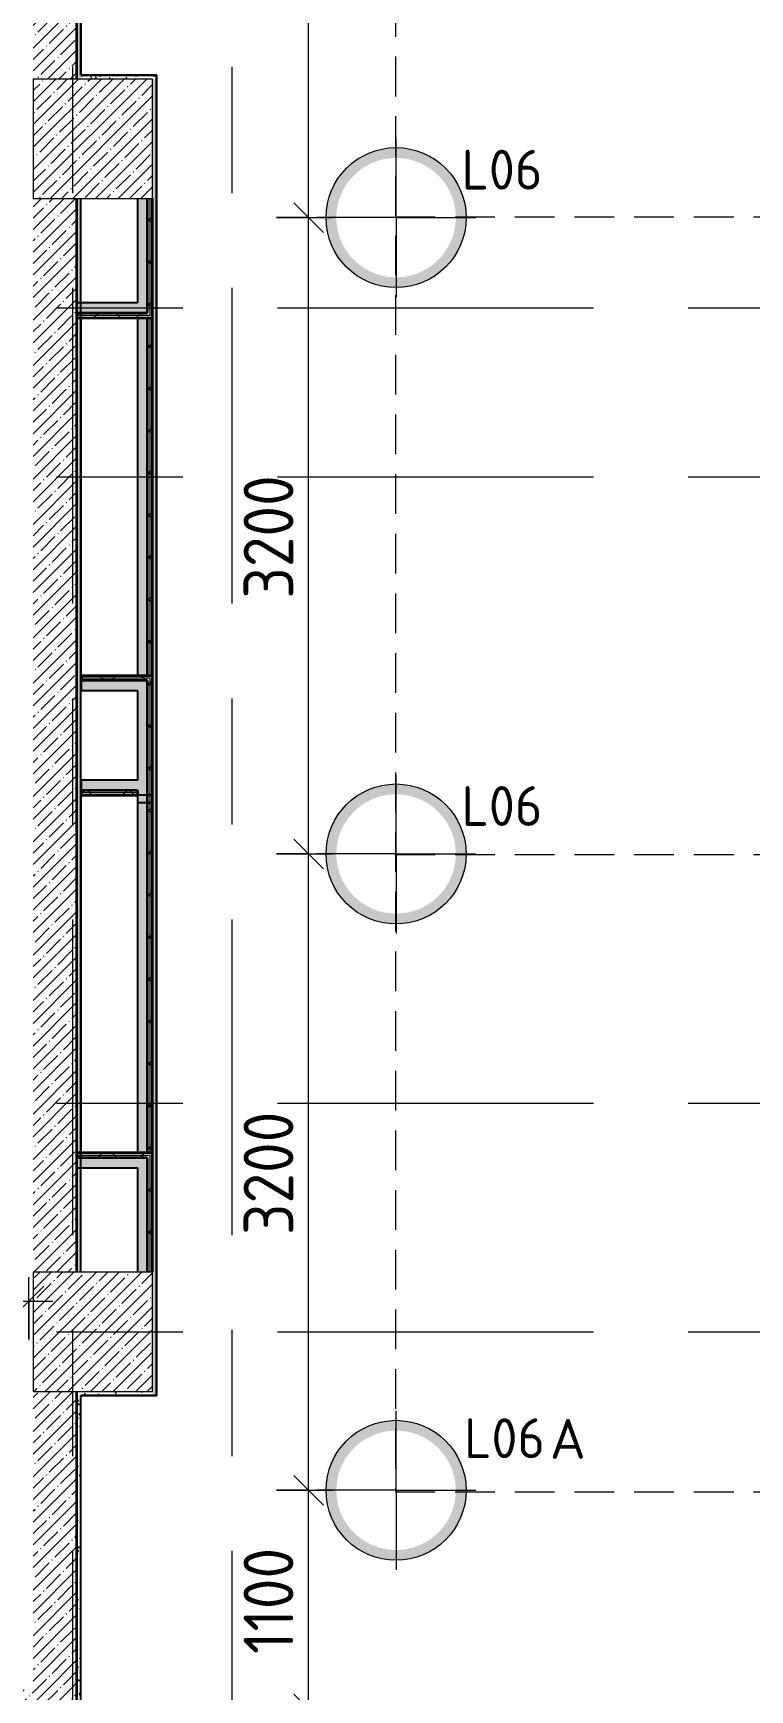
# Model space of a CAD drawing. Header units: millimetres. Extents: x 35802 to 233035, y -8553 to 29000.
# Drawn here: x 42160 to 45761, y 15200 to 23531 of the extents above; entities that cross this region are included whole.
import ezdxf

# ---------------------------------------------------------------- set-up
doc = ezdxf.new("R2010")
doc.units = ezdxf.units.MM
doc.linetypes.add('ADSK_Штрих_ш2 п1', pattern=[300, 200, -100])
doc.linetypes.add('Осевая', pattern=[3175, 634.9999999999999, -476.25, 1587.5, -476.25])
for name, color, linetype, lineweight in [('A-ANNO-DIMS', 7, 'Continuous', 9), ('A-ANNO-DIMS-100', 7, 'Continuous', 9), ('A-ANNO-NOTE', 7, 'Continuous', 9), ('A-DETL-1', 7, 'ADSK_Штрих_ш2 п1', 9), ('A-WALL', 7, 'Continuous', 9), ('E-LITE-EQPM-IDEN', 7, 'Continuous', 9), ('I-WALL', 7, 'Continuous', 9), ('S-COLS', 7, 'Continuous', 9), ('Оси-2', 7, 'Осевая', 9)]:
    doc.layers.add(name, color=color, linetype=linetype, lineweight=lineweight)
for name, color, linetype, lineweight, true_color in [('A-CLNG-1', 7, 'Continuous', 9, 0xc0c0c0), ('A-WALL-1', 7, 'Continuous', 35, 0x3c3c3c), ('A-WALL-2', 7, 'Continuous', 25, 0x3c3c3c), ('A-WALL-FNSH-2', 7, 'Continuous', 13, 0x3c3c3c), ('G-ANNO-TEXT-1', 1, 'Continuous', 9, 0xff0000)]:
    doc.layers.add(name, color=color, linetype=linetype, lineweight=lineweight, true_color=true_color)
doc.styles.add('GOST Common', font='GOST_Common.ttf', dxfattribs={"height": 199.9999999999998})
doc.styles.add('ISOCPEUR', font='isocpeur.ttf', dxfattribs={"width": 0.9, "height": 250})
doc.styles.add('ISOCPEUR_1', font='isocpeur.ttf', dxfattribs={"height": 200})
doc.dimstyles.new('ISO-2_5_0_9К_БОЛЬШОЙ', dxfattribs={"dimscale": 304.8, "dimtxt": 248.9952939525788, "dimasz": 0.4921259842519685, "dimexe": 0.3937007874015748, "dimexo": 0.9842519685039369, "dimgap": 0, "dimtad": 1, "dimdec": 0, "dimrnd": 10, "dimzin": 0, "dimdsep": 46, "dimtxsty": 'ISOCPEUR', "dimblk1": 'OBLIQUE', "dimblk2": 'OBLIQUE', "dimsah": 1, "dimcen": 0.09, "dimdle": 0.3937007874015748, "dimazin": 0, "dimtfac": 1, "dimtdec": 4, "dimtix": 1, "dimtmove": 0, "dimatfit": 3, "dimfxl": 1, "dimtvp": 1, "dimtolj": 1, "dimtzin": 0, "dimarcsym": 2})
pattern_1 = [(45, (0, 0), (-57.02462636878913, 57.02462636878913), []), (45, (57.025, 0), (-57.02462636878913, 57.02462636878913), [100.806, -20.161, 3.353, -16.808])]
pattern_2 = [(0, (0, 0), (121.92, 30.48), [10.058, -81.382, 10.058, -81.382, -487.68]), (0, (0, 0), (121.92, 30.48), [-182.88, 10.058, -172.822, 10.058, -81.382, -213.36]), (0, (0, 0), (121.92, 30.48), [-457.2, 10.058, -50.902, 10.058, -142.342]), (120, (45.72, 15.24), (-87.35645430734967, 90.34581722939878), [10.058, -81.38199999999999, 10.058, -81.38199999999999, -487.6799999999999]), (120, (45.72, 15.24), (-87.35645430734967, 90.34581722939878), [-182.88, 10.058, -172.822, 10.058, -81.38199999999999, -213.36]), (120, (45.72, 15.24), (-87.35645430734967, 90.34581722939878), [-457.1999999999999, 10.058, -50.90199999999999, 10.058, -142.342]), (240, (60.96, 76.2), (-34.56354569265028, -120.8258172293988), [10.058, -81.382, 10.058, -81.382, -487.68]), (240, (60.96, 76.2), (-34.56354569265028, -120.8258172293988), [-182.88, 10.058, -172.822, 10.058, -81.382, -213.36]), (240, (60.96, 76.2), (-34.56354569265028, -120.8258172293988), [-457.2, 10.058, -50.902, 10.058, -142.342])]
pattern_3 = [(45, (0, 0), (-106.0660171779821, 106.0660171779821), []), (135, (0, 0), (-106.0660171779821, -106.0660171779821), [])]

# ---------------------------------------------------------------- blocks, each defined once
blk = doc.blocks.new('BSC_Колонна _Прямоугольная - 600х600-V18-План расстановки осветительного оборудования 1 этажа в осях 12-23')
at = {"layer": 'S-COLS'}
h = blk.add_hatch(dxfattribs=at)
h.set_pattern_fill('FP_26', color=256, style=0, pattern_type=2)
h.set_pattern_definition([(45, (-42460, -17000), (-57.02462636878913, 57.02462636878913), []), (45, (-42402.975, -17000), (-57.02462636878913, 57.02462636878913), [100.806, -20.161, 3.353, -16.808])])
h.paths.add_polyline_path([(-299.9999999999534, -299.9999999999794), (300.0000000000422, -299.9999999999708), (300.0000000000422, 300.0000000000227), (-299.9999999999578, 300.0000000000227), (-299.9999999999578, 261.0356143222919)])
for p, q in [((300, 299.9999999999999), (-300.0000000000002, 299.9999999999993)), ((-300.0000000000001, 299.9999999999993), (-299.9999999999954, -299.9999999999999)), ((299.9999999999998, -299.999999999992), (300, 299.9999999999999)), ((-299.9999999999954, -299.9999999999999), (299.9999999999998, -299.999999999992))]:
    blk.add_line(p, q, dxfattribs=at)
blk = doc.blocks.new('BSC_Колонна _Прямоугольная - 600х600-V19-План расстановки осветительного оборудования 1 этажа в осях 12-23')
at = {"layer": 'S-COLS'}
h = blk.add_hatch(dxfattribs=at)
h.set_pattern_fill('FP_27', color=256, style=0, pattern_type=2)
h.set_pattern_definition([(45, (-42460, -23000), (-57.02462636878913, 57.02462636878913), []), (45, (-42402.975, -23000), (-57.02462636878913, 57.02462636878913), [100.806, -20.161, 3.353, -16.808])])
h.paths.add_polyline_path([(-299.9999999999513, -299.9999999999773), (300.0000000000444, -299.9999999999686), (300.0000000000444, 300.0000000000249), (-299.9999999999578, 300.0000000000227)])
for p, q in [((300, 299.9999999999999), (-300.0000000000002, 299.9999999999993)), ((-300.0000000000001, 299.9999999999993), (-299.9999999999954, -299.9999999999999)), ((299.9999999999998, -299.999999999992), (300, 299.9999999999999)), ((-299.9999999999954, -299.9999999999999), (299.9999999999998, -299.999999999992))]:
    blk.add_line(p, q, dxfattribs=at)
blk = doc.blocks.new('DIMBLOCK40-План расстановки осветительного оборудования 1 этажа в осях 12-23')
at = {"layer": 'A-ANNO-DIMS-100', "lineweight": 20}
for p, q in [((43544.10876971106, 16203.45724991706), (43469.10876971106, 16278.45724991706)), ((43544.10876971106, 16203.45724991706), (43619.10876971106, 16128.45724991706)), ((43544.10876971106, 15103.45724991706), (43469.10876971106, 15178.45724991706)), ((43544.10876971106, 15103.45724991706), (43619.10876971106, 15028.45724991706))]:
    blk.add_line(p, q, dxfattribs=at)
at = {"layer": 'A-ANNO-DIMS-100'}
for p, q in [((43382.49997886465, 16203.45724991706), (43664.10876971106, 16203.45724991706)), ((43544.10876971106, 16203.45724991706), (43382.49997886465, 16203.45724991706)), ((43544.10876971106, 14983.45724991706), (43544.10876971106, 16203.45724991706)), ((43738.04275253307, 15103.45724991706), (43424.10876971105, 15103.45724991706)), ((43544.10876971106, 15103.45724991706), (43738.04275253307, 15103.45724991706))]:
    blk.add_line(p, q, dxfattribs=at)
at = {"layer": 'A-ANNO-DIMS-100', "color": 0, "insert": (43217.49483311027, 15380.52010077673), "char_height": 250, "width": 655.0491579367841, "attachment_point": 1, "rotation": 90, "line_spacing_factor": 1.149209049011902, "style": 'ISOCPEUR'}
blk.add_mtext('1100', dxfattribs=at)
blk = doc.blocks.new('_Oblique')
at = {"color": 0, "linetype": 'ByBlock', "lineweight": -2}
blk.add_line((-0.5, -0.5), (0.5, 0.5), dxfattribs=at)
blk = doc.blocks.new('DIMBLOCK41-План расстановки осветительного оборудования 1 этажа в осях 12-23')
at = {"layer": 'A-ANNO-DIMS-100', "lineweight": 20}
for p, q in [((43544.10876971111, 19403.45724991706), (43469.10876971111, 19478.45724991706)), ((43544.10876971111, 19403.45724991706), (43619.10876971111, 19328.45724991706)), ((43544.10876971106, 16203.45724991706), (43469.10876971106, 16278.45724991706)), ((43544.10876971106, 16203.45724991706), (43619.10876971106, 16128.45724991706))]:
    blk.add_line(p, q, dxfattribs=at)
at = {"layer": 'A-ANNO-DIMS-100'}
for p, q in [((43382.49997886467, 19403.45724991706), (43664.10876971111, 19403.45724991706)), ((43544.10876971111, 19403.45724991706), (43382.49997886467, 19403.45724991706)), ((43544.10876971106, 16203.45724991706), (43544.10876971111, 19403.45724991706)), ((43382.49997886465, 16203.45724991706), (43664.10876971106, 16203.45724991706)), ((43544.10876971106, 16203.45724991706), (43382.49997886465, 16203.45724991706))]:
    blk.add_line(p, q, dxfattribs=at)
at = {"layer": 'A-ANNO-DIMS-100', "color": 0, "insert": (43217.49483311029, 17487.42476143879), "char_height": 250, "width": 758.4779723478551, "attachment_point": 1, "rotation": 90, "line_spacing_factor": 1.149209049011902, "style": 'ISOCPEUR'}
blk.add_mtext('3200', dxfattribs=at)
blk = doc.blocks.new('DIMBLOCK42-План расстановки осветительного оборудования 1 этажа в осях 12-23')
at = {"layer": 'A-ANNO-DIMS-100', "lineweight": 20}
for p, q in [((43544.10876971115, 22603.45724991706), (43469.10876971115, 22678.45724991706)), ((43544.10876971115, 22603.45724991706), (43619.10876971115, 22528.45724991706)), ((43544.10876971111, 19403.45724991706), (43469.10876971111, 19478.45724991706)), ((43544.10876971111, 19403.45724991706), (43619.10876971111, 19328.45724991706))]:
    blk.add_line(p, q, dxfattribs=at)
at = {"layer": 'A-ANNO-DIMS-100'}
for p, q in [((43382.49997886468, 22603.45724991706), (43664.10876971115, 22603.45724991706)), ((43544.10876971114, 22603.45724991706), (43382.49997886467, 22603.45724991706)), ((43544.10876971111, 19403.45724991706), (43544.10876971115, 22603.45724991706)), ((43382.49997886467, 19403.45724991706), (43664.10876971111, 19403.45724991706)), ((43544.10876971111, 19403.45724991706), (43382.49997886467, 19403.45724991706))]:
    blk.add_line(p, q, dxfattribs=at)
at = {"layer": 'A-ANNO-DIMS-100', "color": 0, "insert": (43217.49483311033, 20687.42476143879), "char_height": 250, "width": 758.4779723478551, "attachment_point": 1, "rotation": 90, "line_spacing_factor": 1.149209049011902, "style": 'ISOCPEUR'}
blk.add_mtext('3200', dxfattribs=at)
blk = doc.blocks.new('DIMBLOCK43-План расстановки осветительного оборудования 1 этажа в осях 12-23')
at = {"layer": 'A-ANNO-DIMS-100'}
for p, q in [((43544.10876971115, 22603.45724991706), (43544.10876971119, 25923.45724991706)), ((43382.49997886468, 25803.45724991706), (43664.10876971118, 25803.45724991706)), ((43544.10876971119, 25803.45724991706), (43382.49997886468, 25803.45724991706)), ((43382.49997886468, 22603.45724991706), (43664.10876971115, 22603.45724991706)), ((43544.10876971114, 22603.45724991706), (43382.49997886467, 22603.45724991706))]:
    blk.add_line(p, q, dxfattribs=at)
at = {"layer": 'A-ANNO-DIMS-100', "lineweight": 20}
for p, q in [((43544.10876971119, 25803.45724991706), (43469.10876971119, 25878.45724991706)), ((43544.10876971119, 25803.45724991706), (43619.10876971119, 25728.45724991706)), ((43544.10876971115, 22603.45724991706), (43469.10876971115, 22678.45724991706)), ((43544.10876971115, 22603.45724991706), (43619.10876971115, 22528.45724991706))]:
    blk.add_line(p, q, dxfattribs=at)
at = {"layer": 'A-ANNO-DIMS-100', "color": 0, "insert": (43217.49483311037, 23887.42476143879), "char_height": 250, "width": 758.4779723478551, "attachment_point": 1, "rotation": 90, "line_spacing_factor": 1.149209049011902, "style": 'ISOCPEUR'}
blk.add_mtext('3200', dxfattribs=at)
blk = doc.blocks.new('DIMBLOCK246-План расстановки осветительного оборудования 1 этажа в осях 12-23')
at = {"layer": 'A-ANNO-DIMS-100'}
for p, q in [((41388.99997462201, 17258.26272785401), (41388.99997462201, 17035.24471067603)), ((41388.99997462201, 17155.24471067603), (41388.99997462201, 17258.26272785401)), ((42138.999974622, 16961.31072785401), (42138.999974622, 17275.24471067603)), ((41388.99997462201, 17155.24471067603), (42258.99997462201, 17155.24471067603)), ((42138.999974622, 17155.24471067603), (42138.999974622, 16961.31072785401))]:
    blk.add_line(p, q, dxfattribs=at)
at = {"layer": 'A-ANNO-DIMS-100', "lineweight": 20}
for p, q in [((41388.99997462201, 17155.24471067603), (41463.99997462201, 17230.24471067603)), ((42138.999974622, 17155.24471067603), (42213.999974622, 17230.24471067603)), ((41388.99997462201, 17155.24471067603), (41313.99997462201, 17080.24471067603)), ((42138.999974622, 17155.24471067603), (42063.999974622, 17080.24471067603))]:
    blk.add_line(p, q, dxfattribs=at)
at = {"layer": 'A-ANNO-DIMS-100', "color": 0, "insert": (41526.97560826329, 17481.85864727682), "char_height": 250, "width": 568.8584792608915, "attachment_point": 1, "line_spacing_factor": 1.149209049011902, "style": 'ISOCPEUR'}
blk.add_mtext('750', dxfattribs=at)

msp = doc.modelspace()

# ---------------------------------------------------------------- hatches: boundary and pattern name
at = {"layer": 'A-ANNO-NOTE'}
h = msp.add_hatch(color=256, dxfattribs=at)
h.paths.add_polyline_path([(43983.5203441688, 22251.42071950942), (44011.14081200775, 22252.50593064642), (44038.59099047774, 22255.75487336987), (44065.70164010038, 22261.14751686751), (44092.30561470555, 22268.65061369894), (44118.2388919431, 22278.21790477715), (44143.34158453514, 22289.79040457122), (44167.45892603438, 22303.29676477165), (44190.44222501062, 22318.65371417649), (44212.14978178297, 22335.76657208596), (44232.44776204543, 22354.52983204044), (44251.21102199991, 22374.82781230289), (44268.32463302517, 22396.53643470944), (44283.68082931422, 22419.51866805149), (44297.18718951465, 22443.63600955073), (44308.75968930871, 22468.73870214277), (44318.32698038693, 22494.67197938032), (44325.83007721836, 22521.27595398549), (44331.222720716, 22548.38660360813), (44334.47166343946, 22575.83678207812), (44335.55687457645, 22603.45724991708), (44334.47166343946, 22631.07771775603), (44331.222720716, 22658.52789622602), (44324.5418030472, 22690.71113753128), (44318.32698038693, 22712.24252045384), (44308.75968930871, 22738.17579769138), (44297.18718951465, 22763.27849028342), (44283.68082931422, 22787.39583178266), (44268.32463302517, 22810.37806512471), (44251.21102199992, 22832.08668753126), (44232.44776204543, 22852.38466779371), (44212.14978178297, 22871.14792774819), (44190.44222501062, 22888.26078565767), (44167.45892603438, 22903.6177350625), (44143.34158453514, 22917.12409526293), (44118.2388919431, 22928.696595057), (44086.94981038535, 22939.92690758056), (44065.70164010038, 22945.76698296664), (44038.59099047774, 22951.15962646428), (44011.14081200775, 22954.40856918774), (43983.5203441688, 22955.49378032473), (43955.89987632984, 22954.40856918774), (43928.44969785985, 22951.15962646428), (43901.33904823721, 22945.76698296664), (43874.73507363204, 22938.26388613521), (43848.80179639449, 22928.696595057), (43823.69910380245, 22917.12409526293), (43799.58176230321, 22903.6177350625), (43776.59846332697, 22888.26078565767), (43754.89090655462, 22871.14792774819), (43734.59292629216, 22852.38466779371), (43715.82966633768, 22832.08668753126), (43698.71680842822, 22810.37913075891), (43683.35985902337, 22787.39583178266), (43669.85349882293, 22763.27849028342), (43658.28099902888, 22738.17579769138), (43648.71370795066, 22712.24252045384), (43641.21061111922, 22685.63854584866), (43635.8179676216, 22658.52789622602), (43632.56902489813, 22631.07771775603), (43631.48381376114, 22603.45724991708), (43632.56902489813, 22575.83678207812), (43635.8179676216, 22548.38660360814), (43641.21061111922, 22521.27595398549), (43648.71370795066, 22494.67197938032), (43658.28099902888, 22468.73870214277), (43669.85349882293, 22443.63600955073), (43683.35985902337, 22419.5186680515), (43698.71680842822, 22396.53536907525), (43715.82966633768, 22374.8278123029), (43734.59292629216, 22354.52983204044), (43754.89090655462, 22335.76657208596), (43776.59846332697, 22318.6537141765), (43800.28705511062, 22302.87715964506), (43823.69910380244, 22289.79040457122), (43848.80179639449, 22278.21790477716), (43874.73507363202, 22268.65061369894), (43905.57498774555, 22260.18902161437), (43928.44969785985, 22255.75487336987), (43955.89987632984, 22252.50593064642), (43974.30510210983, 22251.54135363609)])
h.paths.add_polyline_path([(43983.5203441688, 22303.45724991708), (43959.98261545044, 22304.38204979714), (43936.59000465672, 22307.15074773853), (43913.48673501202, 22311.74627379778), (43890.8152458563, 22318.14029502853), (43868.71531445927, 22326.29339016369), (43847.32319424693, 22336.15529266057), (43826.77077475401, 22347.66520061085), (43807.18476848106, 22360.75215160459), (43788.68592966974, 22375.33546023707), (43771.38830981284, 22391.32521556112), (43755.39855448878, 22408.62283541802), (43737.25793527842, 22432.1551522738), (43724.20016510573, 22452.63793345544), (43716.21838691228, 22467.26009999521), (43706.35648441541, 22488.65222020755), (43698.20338928026, 22510.7521516046), (43691.80936804949, 22533.42364076031), (43686.50247184361, 22561.43314490254), (43684.44514404886, 22579.91952119872), (43683.52034416879, 22603.45724991708), (43684.44514404886, 22626.99497863543), (43687.21384199025, 22650.38758942915), (43691.80936804949, 22673.49085907385), (43698.20338928026, 22696.16234822956), (43706.35648441541, 22718.2622796266), (43716.21838691228, 22739.65439983894), (43727.72829486257, 22760.20681933186), (43740.81524585631, 22779.79282560482), (43755.39855448878, 22798.29166441613), (43775.90487795325, 22819.98913016001), (43788.68592966974, 22831.57903959709), (43807.18476848106, 22846.16234822956), (43826.77077475401, 22859.24929922331), (43847.32319424693, 22870.75920717359), (43868.71531445927, 22880.62110967046), (43890.8152458563, 22888.77420480562), (43913.48673501202, 22895.16822603638), (43936.59000465672, 22899.76375209561), (43959.98261545044, 22902.53245003701), (43983.5203441688, 22903.45724991708), (44007.05807288715, 22902.53245003701), (44030.45068368087, 22899.76375209561), (44053.55395332557, 22895.16822603638), (44076.22544248129, 22888.77420480562), (44098.32537387832, 22880.62110967046), (44119.71749409066, 22870.75920717359), (44140.26991358358, 22859.24929922331), (44159.85591985653, 22846.16234822956), (44178.35475866785, 22831.57903959709), (44195.65237852476, 22815.58928427304), (44211.64213384881, 22798.29166441613), (44226.22544248128, 22779.79282560482), (44239.31239347503, 22760.20681933186), (44250.82230142531, 22739.65439983894), (44260.68420392218, 22718.2622796266), (44270.52994497053, 22690.71113753128), (44275.2313202881, 22673.49085907385), (44279.82684634734, 22650.38758942915), (44282.59554428873, 22626.99497863543), (44283.5203441688, 22603.45724991708), (44282.59554428873, 22579.91952119872), (44279.82684634734, 22556.52691040501), (44275.2313202881, 22533.42364076031), (44268.32463302517, 22509.24188617476), (44260.68420392218, 22488.65222020755), (44250.82230142531, 22467.26009999521), (44239.31239347503, 22446.70768050229), (44226.22544248128, 22427.12167422934), (44211.64213384881, 22408.62283541802), (44195.65237852476, 22391.32521556112), (44178.35475866785, 22375.33546023707), (44159.85591985653, 22360.75215160459), (44140.26991358358, 22347.66520061085), (44119.71749409066, 22336.15529266057), (44098.32537387832, 22326.29339016369), (44076.22544248129, 22318.14029502853), (44053.55395332557, 22311.74627379778), (44030.45068368087, 22307.15074773853), (44007.05807288715, 22304.38204979714), (43991.37342866115, 22303.56005242441)])
h = msp.add_hatch(color=256, dxfattribs=at)
h.paths.add_polyline_path([(43983.52034416878, 19051.42071950942), (44011.14081200774, 19052.50593064641), (44038.59099047773, 19055.75487336987), (44065.70164010037, 19061.14751686751), (44092.30561470554, 19068.65061369893), (44118.23889194309, 19078.21790477715), (44143.34158453513, 19089.79040457122), (44167.45892603437, 19103.29676477165), (44190.44222501061, 19118.65371417649), (44212.14978178297, 19135.76657208595), (44232.44776204542, 19154.52983204044), (44251.2110219999, 19174.82781230289), (44268.32463302517, 19196.53643470945), (44283.68082931421, 19219.51866805149), (44297.18718951465, 19243.63600955073), (44308.7596893087, 19268.73870214277), (44318.32698038692, 19294.67197938031), (44325.83007721835, 19321.27595398548), (44331.22272071599, 19348.38660360813), (44334.47166343945, 19375.83678207812), (44335.55687457645, 19403.45724991708), (44334.47166343945, 19431.07771775603), (44331.18261086434, 19458.76132181284), (44325.83007721835, 19485.63854584866), (44318.32698038692, 19512.24252045383), (44308.7596893087, 19538.17579769138), (44297.18718951465, 19563.27849028342), (44283.27482199279, 19588.03931444158), (44268.32463302517, 19610.3780651247), (44251.21102199991, 19632.08668753126), (44232.44776204542, 19652.38466779371), (44212.14978178297, 19671.14792774819), (44190.44222501061, 19688.26078565766), (44167.45892603437, 19703.6177350625), (44142.94978974767, 19717.31730707031), (44118.23889194309, 19728.69659505699), (44086.94981038535, 19739.92690758056), (44065.70164010037, 19745.76698296664), (44038.59099047773, 19751.15962646428), (44011.14081200774, 19754.40856918774), (43983.52034416878, 19755.49378032473), (43955.89987632984, 19754.40856918774), (43928.44969785985, 19751.15962646428), (43901.33904823721, 19745.76698296664), (43874.73507363202, 19738.26388613521), (43848.80179639449, 19728.69659505699), (43823.69910380244, 19717.12409526293), (43799.5817623032, 19703.6177350625), (43776.59846332696, 19688.26078565766), (43754.89090655461, 19671.14792774819), (43734.59292629215, 19652.38466779371), (43715.82966633768, 19632.08668753126), (43698.7168084282, 19610.37913075891), (43683.35985902335, 19587.39583178266), (43669.85349882293, 19563.27849028342), (43658.28099902887, 19538.17579769138), (43648.71370795066, 19512.24252045383), (43641.21061111922, 19485.63854584866), (43635.81796762157, 19458.52789622601), (43632.56902489813, 19431.07771775603), (43631.48381376113, 19403.45724991708), (43632.56902489813, 19375.83678207812), (43635.81796762157, 19348.38660360813), (43641.21061111922, 19321.27595398549), (43648.71370795064, 19294.67197938032), (43658.28099902887, 19268.73870214277), (43669.85349882293, 19243.63600955073), (43683.35985902335, 19219.51866805149), (43698.7168084282, 19196.53536907525), (43715.82966633766, 19174.82781230289), (43734.59292629215, 19154.52983204044), (43754.89090655461, 19135.76657208596), (43776.59846332695, 19118.65371417649), (43799.5817623032, 19103.29676477165), (43823.69910380244, 19089.79040457122), (43848.80179639449, 19078.21790477716), (43874.73507363202, 19068.65061369893), (43905.57498774555, 19060.18902161437), (43928.44969785985, 19055.75487336987), (43955.89987632983, 19052.50593064641), (43974.30510210982, 19051.54135363609)])
h.paths.add_polyline_path([(43983.52034416878, 19103.45724991707), (43959.98261545043, 19104.38204979714), (43936.59000465672, 19107.15074773853), (43913.48673501202, 19111.74627379777), (43890.8152458563, 19118.14029502853), (43868.71531445925, 19126.29339016369), (43847.32319424691, 19136.15529266056), (43826.770774754, 19147.66520061085), (43807.18476848105, 19160.75215160459), (43788.68592966974, 19175.33546023706), (43771.38830981282, 19191.32521556111), (43755.39855448878, 19208.62283541802), (43740.8152458563, 19227.12167422933), (43724.20016510573, 19252.63793345543), (43716.21838691227, 19267.26009999521), (43706.3564844154, 19288.65222020755), (43698.20338928024, 19310.75215160459), (43691.80936804948, 19333.4236407603), (43687.21384199023, 19356.526910405), (43684.44514404886, 19379.91952119872), (43683.52034416878, 19403.45724991708), (43684.44514404886, 19426.99497863543), (43687.21384199023, 19450.38758942914), (43691.80936804948, 19473.49085907384), (43698.20338928024, 19496.16234822955), (43706.3564844154, 19518.2622796266), (43716.21838691227, 19539.65439983894), (43727.72829486255, 19560.20681933186), (43740.8152458563, 19579.79282560482), (43755.39855448878, 19598.29166441613), (43771.38830981282, 19615.58928427304), (43788.68592966974, 19631.57903959708), (43807.18476848105, 19646.16234822956), (43826.770774754, 19659.24929922331), (43847.32319424691, 19670.75920717359), (43868.71531445925, 19680.62110967046), (43890.8152458563, 19688.77420480562), (43913.48673501202, 19695.16822603638), (43936.59000465672, 19699.76375209561), (43959.98261545043, 19702.53245003701), (43983.52034416878, 19703.45724991708), (44007.05807288714, 19702.53245003701), (44030.45068368085, 19699.76375209561), (44053.55395332556, 19695.16822603638), (44076.22544248126, 19688.77420480562), (44098.32537387831, 19680.62110967046), (44119.71749409066, 19670.75920717359), (44140.26991358357, 19659.24929922331), (44159.85591985653, 19646.16234822956), (44178.35475866784, 19631.57903959708), (44195.65237852475, 19615.58928427304), (44211.6421338488, 19598.29166441613), (44226.22544248127, 19579.79282560482), (44239.31239347501, 19560.20681933186), (44250.8223014253, 19539.65439983894), (44260.68420392217, 19518.2622796266), (44268.83729905733, 19496.16234822956), (44275.23132028809, 19473.49085907385), (44279.82684634733, 19450.38758942915), (44282.59554428872, 19426.99497863543), (44283.52034416879, 19403.45724991708), (44282.59554428872, 19379.91952119872), (44279.82684634733, 19356.52691040501), (44274.23060863071, 19329.4833291841), (44268.32463302517, 19309.24188617478), (44260.68420392217, 19288.65222020755), (44250.8223014253, 19267.26009999521), (44239.31239347501, 19246.70768050229), (44226.22544248127, 19227.12167422933), (44211.6421338488, 19208.62283541802), (44195.65237852475, 19191.32521556111), (44178.35475866784, 19175.33546023706), (44159.85591985653, 19160.75215160459), (44140.26991358357, 19147.66520061085), (44119.71749409066, 19136.15529266056), (44098.32537387831, 19126.29339016369), (44076.22544248128, 19118.14029502853), (44053.55395332556, 19111.74627379777), (44030.45068368085, 19107.15074773853), (44007.05807288714, 19104.38204979714), (43991.37342866114, 19103.56005242441)])
h = msp.add_hatch(color=256, dxfattribs=at)
h.paths.add_polyline_path([(43983.52034416878, 15851.42071950942), (44011.14081200772, 15852.50593064641), (44038.59099047771, 15855.75487336987), (44065.70164010036, 15861.14751686751), (44092.30561470553, 15868.65061369894), (44118.23889194307, 15878.21790477715), (44143.34158453512, 15889.79040457122), (44167.45892603436, 15903.29676477165), (44190.44222501061, 15918.65371417648), (44212.14978178296, 15935.76657208595), (44232.44776204541, 15954.52983204043), (44251.21102199989, 15974.82781230289), (44268.32463302517, 15996.53643470946), (44283.6808293142, 16019.51866805149), (44297.18718951463, 16043.63600955072), (44308.7596893087, 16068.73870214277), (44319.21551033798, 16097.53351346566), (44325.83007721834, 16121.27595398549), (44331.22272071598, 16148.38660360813), (44334.47166343944, 16175.83678207812), (44335.55687457643, 16203.45724991707), (44334.47166343944, 16231.07771775603), (44331.22272071598, 16258.52789622601), (44325.83007721834, 16285.63854584866), (44318.32698038691, 16312.24252045383), (44308.7596893087, 16338.17579769137), (44297.18718951463, 16363.27849028342), (44283.6808293142, 16387.39583178265), (44268.32463302517, 16410.37806512469), (44251.2110219999, 16432.08668753126), (44232.44776204541, 16452.3846677937), (44212.14978178296, 16471.14792774818), (44190.44222501061, 16488.26078565766), (44167.45892603436, 16503.6177350625), (44143.34158453512, 16517.12409526293), (44118.23889194307, 16528.69659505699), (44086.94981038535, 16539.92690758056), (44065.70164010036, 16545.76698296664), (44038.59099047771, 16551.15962646428), (44011.14081200772, 16554.40856918773), (43983.52034416878, 16555.49378032473), (43955.89987632983, 16554.40856918773), (43928.44969785983, 16551.15962646428), (43901.3390482372, 16545.76698296664), (43874.73507363202, 16538.26388613521), (43848.80179639447, 16528.69659505699), (43823.69910380244, 16517.12409526293), (43799.5817623032, 16503.6177350625), (43772.7238723582, 16485.36749135187), (43754.8909065546, 16471.14792774819), (43734.59292629214, 16452.38466779371), (43715.82966633766, 16432.08668753126), (43698.71680842819, 16410.37913075891), (43683.35985902335, 16387.39583178265), (43669.85349882291, 16363.27849028342), (43658.28099902886, 16338.17579769137), (43648.71370795064, 16312.24252045384), (43641.2106111192, 16285.63854584866), (43635.81796762157, 16258.52789622601), (43632.28940261272, 16226.8115060944), (43631.48381376112, 16203.45724991708), (43632.56902489812, 16175.83678207812), (43635.81796762157, 16148.38660360814), (43641.2106111192, 16121.27595398549), (43648.71370795064, 16094.67197938032), (43658.28099902886, 16068.73870214277), (43669.85349882291, 16043.63600955073), (43683.35985902335, 16019.51866805149), (43698.71680842819, 15996.53536907524), (43715.82966633766, 15974.8278123029), (43734.59292629214, 15954.52983204044), (43754.8909065546, 15935.76657208596), (43776.59846332694, 15918.65371417649), (43799.5817623032, 15903.29676477165), (43823.69910380242, 15889.79040457122), (43848.80179639447, 15878.21790477715), (43874.73507363201, 15868.65061369894), (43905.57498774555, 15860.18902161436), (43928.44969785983, 15855.75487336987), (43955.89987632982, 15852.50593064641), (43974.30510210981, 15851.54135363608)])
h.paths.add_polyline_path([(43983.52034416878, 15903.45724991707), (43959.98261545043, 15904.38204979714), (43936.5900046567, 15907.15074773853), (43913.486735012, 15911.74627379777), (43890.81524585628, 15918.14029502853), (43868.71531445925, 15926.29339016368), (43847.32319424691, 15936.15529266056), (43826.770774754, 15947.66520061085), (43807.18476848104, 15960.75215160459), (43788.68592966973, 15975.33546023706), (43771.38830981281, 15991.32521556111), (43755.39855448875, 16008.62283541802), (43740.8152458563, 16027.12167422933), (43724.20016510573, 16052.6379334554), (43716.21838691227, 16067.26009999521), (43706.3564844154, 16088.65222020754), (43698.20338928024, 16110.75215160459), (43691.80936804948, 16133.4236407603), (43687.21384199023, 16156.526910405), (43684.44514404884, 16179.91952119872), (43683.52034416878, 16203.45724991707), (43684.44514404884, 16226.99497863543), (43687.21384199023, 16250.38758942914), (43691.80936804948, 16273.49085907385), (43698.20338928023, 16296.16234822956), (43706.3564844154, 16318.2622796266), (43716.21838691227, 16339.65439983894), (43727.72829486255, 16360.20681933186), (43740.81524585628, 16379.79282560482), (43755.39855448875, 16398.29166441613), (43771.38830981281, 16415.58928427304), (43788.68592966971, 16431.57903959709), (43807.18476848103, 16446.16234822956), (43826.770774754, 16459.2492992233), (43847.32319424691, 16470.75920717359), (43868.71531445924, 16480.62110967046), (43890.81524585628, 16488.77420480562), (43913.486735012, 16495.16822603637), (43936.5900046567, 16499.76375209562), (43959.98261545043, 16502.53245003701), (43983.52034416878, 16503.45724991708), (44007.05807288714, 16502.53245003701), (44030.45068368084, 16499.76375209562), (44053.55395332555, 16495.16822603637), (44076.22544248126, 16488.77420480562), (44098.3253738783, 16480.62110967046), (44119.71749409064, 16470.75920717359), (44140.26991358356, 16459.2492992233), (44159.85591985652, 16446.16234822956), (44178.35475866783, 16431.57903959709), (44195.65237852474, 16415.58928427304), (44211.64213384879, 16398.29166441613), (44226.22544248126, 16379.79282560482), (44241.76194182865, 16356.08949872313), (44250.82230142529, 16339.65439983894), (44260.68420392217, 16318.26227962661), (44268.83729905732, 16296.16234822956), (44275.23132028808, 16273.49085907385), (44279.82684634732, 16250.38758942915), (44282.60756971438, 16226.8115060944), (44283.52034416878, 16203.45724991707), (44282.59554428871, 16179.91952119872), (44279.82684634732, 16156.52691040501), (44275.23132028808, 16133.4236407603), (44268.32463302517, 16109.2418861748), (44260.68420392217, 16088.65222020755), (44250.82230142529, 16067.26009999521), (44239.312393475, 16046.70768050229), (44226.22544248126, 16027.12167422933), (44211.64213384879, 16008.62283541802), (44195.65237852474, 15991.32521556111), (44178.35475866783, 15975.33546023706), (44159.85591985652, 15960.75215160459), (44140.26991358356, 15947.66520061085), (44119.71749409064, 15936.15529266056), (44098.3253738783, 15926.29339016368), (44076.22544248126, 15918.14029502853), (44053.55395332555, 15911.74627379777), (44030.45068368084, 15907.15074773853), (44007.05807288714, 15904.38204979714), (43991.37342866114, 15903.56005242441)])
at = {"layer": 'I-WALL'}
h = msp.add_hatch(dxfattribs=at)
h.set_pattern_fill('FP_1', color=256, style=0, pattern_type=2)
h.set_pattern_definition(pattern_1)
h.paths.add_polyline_path([(42379.99997462205, 23299.99995531179), (42379.99997462205, 26499.99990983505), (42159.99999871944, 26499.99990983505), (42159.99997462205, 23299.99995531179)])
h = msp.add_hatch(dxfattribs=at)
h.set_pattern_fill('FP_67', color=256, style=0, pattern_type=2)
h.set_pattern_definition(pattern_2)
h.paths.add_polyline_path([(42379.99997462205, 23299.99995531179), (42399.99997462206, 23299.99995531179), (42399.99997462206, 26479.99990983506), (42379.99997462205, 26479.99990983506), (42379.99997462205, 23466.3790933037)])
h = msp.add_hatch(dxfattribs=at)
h.set_pattern_fill('FP_67', color=256, style=0, pattern_type=2)
h.set_pattern_definition(pattern_2)
h.paths.add_polyline_path([(42399.99997462206, 23299.99995531179), (42779.99996787633, 23299.99995531179), (42779.99996787633, 23319.99995531178), (42399.99997462206, 23319.99995531178)])
h = msp.add_hatch(dxfattribs=at)
h.set_pattern_fill('FP_67', color=256, style=0, pattern_type=2)
h.set_pattern_definition(pattern_2)
h.paths.add_polyline_path([(42759.99996787633, 16679.99983280203), (42779.99996787633, 16679.99983280203), (42779.99996787633, 23299.99995531179), (42759.99996787633, 23299.99995531179), (42759.99996787633, 16699.99983280203)])
h = msp.add_hatch(dxfattribs=at)
h.set_pattern_fill('FP_1', color=256, style=0, pattern_type=2)
h.set_pattern_definition(pattern_1)
h.paths.add_polyline_path([(42159.99997462205, 17299.99983280202), (42379.99997462205, 17299.99983280202), (42379.99997462205, 22699.99995531177), (42159.99997462205, 22699.99995531177), (42159.99997462205, 19329.4833291841)])
h = msp.add_hatch(dxfattribs=at)
h.set_pattern_fill('FP_67', color=256, style=0, pattern_type=2)
h.set_pattern_definition(pattern_2)
h.paths.add_polyline_path([(42399.99997462204, 17299.99983280202), (42399.99997462205, 22699.99995531178), (42379.99997462205, 22699.99995531178), (42379.99997462203, 17299.99983280202)])
for points in [[(42684.99997462205, 22124.99995531179), (42734.99997462204, 22124.99995531179), (42734.99997462204, 22699.99995531177), (42684.99997462205, 22699.99995531178), (42684.99997462205, 22174.99995531178)], [(42684.99997462205, 22124.99995531179), (42684.99997462205, 22174.99995531178), (42379.99997462205, 22174.99995531178), (42379.99997462205, 22124.99995531179), (42635.95122926685, 22124.99995531179)], [(42400.99997462208, 20224.99995531176), (42684.99997462205, 20224.99995531176), (42684.99997462205, 20274.99995531176), (42400.99997462208, 20274.99995531176)], [(42734.99997462204, 19662.49995531179), (42734.99997462204, 20274.99995531176), (42684.99997462205, 20274.99995531176), (42684.99997462205, 19662.49995531179)], [(42400.99997462208, 19724.99995531178), (42684.99997462205, 19724.99995531178), (42684.99997462205, 19774.99995531178), (42400.99997462208, 19774.99995531178)], [(42379.99997462205, 17824.99995531176), (42684.99997462205, 17824.99995531176), (42684.99997462205, 17874.99995531176), (42379.99997462205, 17874.99995531176)], [(42734.99997462204, 17299.99983280202), (42734.99997462204, 17874.99995531176), (42684.99997462206, 17874.99995531176), (42684.99997462205, 17299.99983280202)]]:
    msp.add_hatch(color=256, dxfattribs=at).paths.add_polyline_path(points)
h = msp.add_hatch(dxfattribs=at)
h.set_pattern_fill('FP_74', color=256, style=0, pattern_type=2)
h.set_pattern_definition(pattern_3)
h.paths.add_polyline_path([(42747.49997462204, 22112.49995531178), (42747.49997462204, 22699.99995531178), (42734.99997462204, 22699.99995531177), (42734.99997462204, 22112.49995531179)])
h = msp.add_hatch(dxfattribs=at)
h.set_pattern_fill('FP_74', color=256, style=0, pattern_type=2)
h.set_pattern_definition(pattern_3)
h.paths.add_polyline_path([(42759.99997462205, 22099.99995531178), (42759.99997462205, 22699.99995531178), (42747.49997462204, 22699.99995531178), (42747.49997462204, 22099.99995531178)])
h = msp.add_hatch(dxfattribs=at)
h.set_pattern_fill('FP_74', color=256, style=0, pattern_type=2)
h.set_pattern_definition(pattern_3)
h.paths.add_polyline_path([(42379.99997462205, 22112.49995531179), (42734.99997462204, 22112.49995531179), (42734.99997462204, 22124.99995531179), (42379.99997462205, 22124.99995531179)])
h = msp.add_hatch(dxfattribs=at)
h.set_pattern_fill('FP_74', color=256, style=0, pattern_type=2)
h.set_pattern_definition(pattern_3)
h.paths.add_polyline_path([(42684.99997462205, 22099.99995531178), (42747.49997462204, 22099.99995531178), (42747.49997462204, 22112.49995531179), (42379.99997462205, 22112.49995531179), (42379.99997462205, 22099.99995531178), (42635.95122926685, 22099.99995531178)])
h = msp.add_hatch(color=256, dxfattribs=at)
h.paths.add_polyline_path([(42734.99997462204, 17899.99995531178), (42734.99997462204, 19699.99995531178), (42684.99997462205, 19699.99995531178), (42684.99997462205, 17899.99995531178)])
h.paths.add_polyline_path([(42684.99997462205, 20299.99995531178), (42734.99997462204, 20299.99995531178), (42734.99997462204, 22099.99995531178), (42684.99997462205, 22099.99995531178), (42684.99997462205, 20363.707270214)])
h = msp.add_hatch(dxfattribs=at)
h.set_pattern_fill('FP_74', color=256, style=0, pattern_type=2)
h.set_pattern_definition(pattern_3)
h.paths.add_polyline_path([(42747.49997462204, 17899.99995531178), (42747.49997462204, 19699.99995531178), (42734.99997462204, 19699.99995531178), (42734.99997462204, 17899.99995531178)])
h.paths.add_polyline_path([(42734.99997462204, 20299.99995531178), (42747.49997462204, 20299.99995531178), (42747.49997462204, 22099.99995531178), (42734.99997462204, 22099.99995531178), (42734.99997462204, 20363.707270214)])
h = msp.add_hatch(dxfattribs=at)
h.set_pattern_fill('FP_74', color=256, style=0, pattern_type=2)
h.set_pattern_definition(pattern_3)
h.paths.add_polyline_path([(42759.99997462205, 17899.99995531178), (42759.99997462205, 19699.99995531178), (42747.49997462204, 19699.99995531178), (42747.49997462204, 17899.99995531178)])
h.paths.add_polyline_path([(42759.99997462205, 20299.99995531178), (42759.99997462205, 22099.99995531178), (42747.49997462204, 22099.99995531178), (42747.49997462204, 20299.99995531178)])
h = msp.add_hatch(dxfattribs=at)
h.set_pattern_fill('FP_74', color=256, style=0, pattern_type=2)
h.set_pattern_definition(pattern_3)
h.paths.add_polyline_path([(42747.49997462204, 20287.49995531176), (42747.49997462204, 20299.99995531176), (42400.99997462208, 20299.99995531176), (42400.99997462208, 20287.49995531176), (42734.99997462204, 20287.49995531176)])
h = msp.add_hatch(dxfattribs=at)
h.set_pattern_fill('FP_74', color=256, style=0, pattern_type=2)
h.set_pattern_definition(pattern_3)
h.paths.add_polyline_path([(42400.99997462208, 20274.99995531176), (42734.99997462204, 20274.99995531176), (42734.99997462204, 20287.49995531176), (42400.99997462208, 20287.49995531176)])
h = msp.add_hatch(dxfattribs=at)
h.set_pattern_fill('FP_74', color=256, style=0, pattern_type=2)
h.set_pattern_definition(pattern_3)
h.paths.add_polyline_path([(42747.49997462204, 19662.49995531179), (42747.49997462204, 20287.49995531176), (42734.99997462204, 20287.49995531176), (42734.99997462204, 19662.49995531179)])
h = msp.add_hatch(dxfattribs=at)
h.set_pattern_fill('FP_74', color=256, style=0, pattern_type=2)
h.set_pattern_definition(pattern_3)
h.paths.add_polyline_path([(42759.99997462205, 19662.49995531179), (42759.99997462205, 20299.99995531176), (42747.49997462204, 20299.99995531176), (42747.49997462204, 19662.49995531179)])
h = msp.add_hatch(dxfattribs=at)
h.set_pattern_fill('FP_74', color=256, style=0, pattern_type=2)
h.set_pattern_definition(pattern_3)
h.paths.add_polyline_path([(42684.99997462205, 19712.49995531178), (42684.99997462205, 19724.99995531178), (42400.99997462208, 19724.99995531178), (42400.99997462208, 19712.49995531178), (42635.95122926685, 19712.49995531178)])
h = msp.add_hatch(dxfattribs=at)
h.set_pattern_fill('FP_74', color=256, style=0, pattern_type=2)
h.set_pattern_definition(pattern_3)
h.paths.add_polyline_path([(42400.99997462208, 19699.99995531178), (42684.99997462205, 19699.99995531178), (42684.99997462205, 19712.49995531178), (42400.99997462208, 19712.49995531178)])
h = msp.add_hatch(dxfattribs=at)
h.set_pattern_fill('FP_74', color=256, style=0, pattern_type=2)
h.set_pattern_definition(pattern_3)
h.paths.add_polyline_path([(42734.99997462204, 17887.49995531176), (42747.49997462204, 17887.49995531176), (42747.49997462204, 17899.99995531177), (42379.99997462205, 17899.99995531176), (42379.99997462205, 17887.49995531176), (42684.99997462206, 17887.49995531176)])
h = msp.add_hatch(dxfattribs=at)
h.set_pattern_fill('FP_74', color=256, style=0, pattern_type=2)
h.set_pattern_definition(pattern_3)
h.paths.add_polyline_path([(42379.99997462205, 17874.99995531176), (42734.99997462204, 17874.99995531176), (42734.99997462204, 17887.49995531176), (42379.99997462205, 17887.49995531176)])
h = msp.add_hatch(dxfattribs=at)
h.set_pattern_fill('FP_74', color=256, style=0, pattern_type=2)
h.set_pattern_definition(pattern_3)
h.paths.add_polyline_path([(42747.49997462204, 17299.99983280202), (42747.49997462204, 17887.49995531176), (42734.99997462204, 17887.49995531176), (42734.99997462204, 17299.99983280202)])
h = msp.add_hatch(dxfattribs=at)
h.set_pattern_fill('FP_74', color=256, style=0, pattern_type=2)
h.set_pattern_definition(pattern_3)
h.paths.add_polyline_path([(42747.49997462204, 17299.99983280202), (42759.99996787633, 17300.00014985086), (42759.99997462205, 17899.99995531176), (42747.49997462204, 17899.99995531177), (42747.49997462204, 17887.49995531176)])
h = msp.add_hatch(dxfattribs=at)
h.set_pattern_fill('FP_1', color=256, style=0, pattern_type=2)
h.set_pattern_definition(pattern_1)
h.paths.add_polyline_path([(42379.99997462205, 15199.9999952548), (42379.99997462205, 16699.99983280203), (42159.99997462205, 16699.99983280203), (42159.99997462205, 15199.9999952548)])
h = msp.add_hatch(dxfattribs=at)
h.set_pattern_fill('FP_67', color=256, style=0, pattern_type=2)
h.set_pattern_definition(pattern_2)
h.paths.add_polyline_path([(42400.99997462204, 16679.99983280202), (42759.99996787633, 16679.99983280203), (42759.99996787633, 16699.99983280203), (42379.99997462205, 16699.99983280203), (42379.99997462205, 16679.99983280203), (42399.99997462206, 16679.99983280203)])
h = msp.add_hatch(dxfattribs=at)
h.set_pattern_fill('FP_67', color=256, style=0, pattern_type=2)
h.set_pattern_definition(pattern_2)
h.paths.add_polyline_path([(42379.99997462205, 15082.45724991709), (42399.99997462205, 15082.45724991709), (42399.99997462206, 16679.99983280203), (42379.99997462205, 16679.99983280203), (42379.99997462205, 15192.58756506449)])
h = msp.add_hatch(dxfattribs=at)
h.set_pattern_fill('FP_1', color=256, style=0, pattern_type=2)
h.set_pattern_definition(pattern_1)
h.paths.add_polyline_path([(40459.99997462203, 14979.99999525481), (42379.99997462205, 14979.99999525481), (42379.99997462205, 15199.9999952548), (38759.99997886464, 15199.99999525481), (38759.99997886464, 14979.99999525482), (40239.99997462203, 14979.99999525481)])

# ---------------------------------------------------------------- linework, layer by layer
at = {"layer": 'A-ANNO-NOTE'}
for p, q in [((43983.52034416876, 22603.45724991706), (43983.52034416876, 23003.45724991706)), ((43983.52034416876, 22603.45724991706), (43583.52034416876, 22603.45724991706)), ((43983.52034416876, 22603.45724991706), (43983.52034416876, 22203.45724991706)), ((43983.52034416876, 22603.45724991706), (44383.52034416875, 22603.45724991706)), ((43983.52034416874, 19403.45724991706), (43983.52034416874, 19803.45724991706)), ((43983.52034416874, 19403.45724991706), (43583.52034416875, 19403.45724991706)), ((43983.52034416874, 19403.45724991706), (43983.52034416874, 19003.45724991706)), ((43983.52034416874, 19403.45724991706), (44383.52034416875, 19403.45724991706)), ((43983.52034416873, 16203.45724991706), (43983.52034416873, 16603.45724991706)), ((43983.52034416873, 16203.45724991706), (43583.52034416874, 16203.45724991706)), ((43983.52034416873, 16203.45724991706), (43983.52034416873, 15803.45724991706)), ((43983.52034416873, 16203.45724991706), (44383.52034416873, 16203.45724991706))]:
    msp.add_line(p, q, dxfattribs=at)
for centre, radius in [((43983.52034416876, 22603.45724991706), 352.0365304076549), ((43983.52034416874, 19403.45724991706), 352.0365304076622), ((43983.52034416873, 16203.45724991706), 352.0365304076549)]:
    msp.add_circle(centre, radius, dxfattribs=at)
at = {"layer": 'A-CLNG-1'}
for p, q in [((42779.99997462201, 23320.99995531176), (42780.99997462201, 23320.99995531176)), ((42400.99997462201, 15103.45724991708), (42400.99997462201, 16678.99983280201))]:
    msp.add_line(p, q, dxfattribs=at)
at = {"layer": 'A-DETL-1'}
for p, q in [((43979.99997886467, 25813.35255080606), (43979.99997886466, 16195.80378569)), ((43979.99997886467, 22607.50296243404), (49979.99997886466, 22607.50296243402)), ((43979.99997886467, 19401.65337406203), (55579.99997886465, 19401.65337406199)), ((43979.99997886466, 16195.80378569), (55579.99997886465, 16195.80378568997))]:
    msp.add_line(p, q, dxfattribs=at)
at = {"layer": 'A-WALL'}
for p, q in [((42747.49997462201, 22112.49995531176), (42747.49997462201, 22699.99995531176)), ((42379.99997462201, 22112.49995531176), (42747.49997462201, 22112.49995531176)), ((42747.49997462201, 20299.99995531176), (42747.49997462201, 22099.99995531176)), ((42747.49997462201, 20287.49995531174), (42400.99997462203, 20287.49995531174)), ((42747.49997462201, 17899.99995531176), (42747.49997462201, 20287.49995531174)), ((42400.99997462203, 19712.49995531176), (42684.99997462201, 19712.49995531176)), ((42747.49997462201, 17887.49995531174), (42379.99997462201, 17887.49995531174)), ((42747.49997462201, 17299.999832802), (42747.49997462201, 17887.49995531174))]:
    msp.add_line(p, q, dxfattribs=at)
at = {"layer": 'A-WALL-1'}
for p, q in [((42379.99997462201, 23299.99995531176), (42379.99997462201, 26499.99990983502)), ((42379.99997462201, 17299.999832802), (42379.99997462201, 22699.99995531175)), ((42734.999974622, 22124.99995531177), (42734.999974622, 22699.99995531176)), ((42759.99997462201, 17299.999832802), (42759.99997462201, 22699.99995531176)), ((42379.99997462201, 22124.99995531176), (42734.999974622, 22124.99995531176)), ((42379.99997462201, 22099.99995531176), (42759.99997462201, 22099.99995531176)), ((42734.999974622, 20299.99995531176), (42734.999974622, 22099.99995531176)), ((42759.99997462201, 20299.99995531174), (42400.99997462203, 20299.99995531174)), ((42400.99997462203, 20299.99995531174), (42400.99997462203, 20274.99995531174)), ((42734.99997462199, 20274.99995531174), (42400.99997462203, 20274.99995531174)), ((42734.999974622, 17899.99995531176), (42734.999974622, 20274.99995531174)), ((42400.99997462203, 19724.99995531176), (42400.99997462203, 19699.99995531176)), ((42400.99997462203, 19724.99995531176), (42684.99997462201, 19724.99995531176)), ((42400.99997462203, 19699.99995531176), (42684.99997462201, 19699.99995531176)), ((42684.99997462201, 19724.99995531176), (42684.99997462201, 19699.99995531176)), ((42759.99997462201, 19699.99995531176), (42734.999974622, 19699.99995531176)), ((42734.999974622, 19662.49995531177), (42759.99997462201, 19662.49995531177)), ((42759.99997462201, 17899.99995531176), (42379.99997462201, 17899.99995531174)), ((42734.999974622, 17874.99995531174), (42379.99997462201, 17874.99995531174)), ((42734.999974622, 17299.999832802), (42734.999974622, 17874.99995531174)), ((42379.99997462201, 12299.99986854337), (42379.99997462201, 16699.99983280201))]:
    msp.add_line(p, q, dxfattribs=at)
at = {"layer": 'A-WALL-2'}
for p, q in [((42399.99997462201, 23319.99995531176), (42399.99997462201, 26479.99990983503)), ((42399.99997462201, 23319.99995531176), (42779.99997462201, 23319.99995531176)), ((42779.99996787629, 16679.99983280201), (42779.99996787629, 23319.99995531176)), ((42399.999974622, 17299.999832802), (42399.99997462201, 22699.99995531176)), ((42684.99997462201, 22699.99995531176), (42684.99997462201, 22174.99995531176)), ((42759.99996787628, 22699.99995531177), (42759.99996787628, 17299.99983280201)), ((42684.99997462201, 22174.99995531176), (42379.99997462201, 22174.99995531176)), ((42684.99997462201, 22099.99995531176), (42684.99997462201, 20299.99995531176)), ((42400.99997462203, 20274.99995531174), (42400.99997462203, 20224.99995531174)), ((42400.99997462203, 20224.99995531174), (42684.99997462201, 20224.99995531174)), ((42684.99997462201, 20224.99995531174), (42684.99997462201, 19774.99995531176)), ((42684.99997462201, 19774.99995531176), (42400.99997462203, 19774.99995531176)), ((42400.99997462203, 19774.99995531176), (42400.99997462203, 19724.99995531176)), ((42734.999974622, 19699.99995531176), (42684.99997462201, 19699.99995531176)), ((42684.99997462201, 19699.99995531176), (42684.99997462201, 17899.99995531176)), ((42684.99997462201, 19662.49995531177), (42734.999974622, 19662.49995531177)), ((42379.99997462201, 17824.99995531174), (42684.99997462201, 17824.99995531174)), ((42684.99997462201, 17824.99995531174), (42684.99997462201, 17299.999832802)), ((42399.99997462201, 15102.45724991708), (42399.99997462201, 16679.99983280201)), ((42779.99996787629, 16679.99983280201), (42399.99997462201, 16679.99983280201))]:
    msp.add_line(p, q, dxfattribs=at)
at = {"layer": 'A-WALL-FNSH-2'}
for p, q in [((42779.99997462201, 23320.99995531176), (42399.99997462201, 23320.99995531176)), ((42779.99997462201, 23319.99995531176), (42779.99997462201, 23320.99995531176)), ((42400.99997462201, 16679.99983280201), (42400.99997462201, 16678.99983280201)), ((42400.99997462201, 16678.99983280201), (42780.99997462201, 16678.99983280201)), ((42780.99997462201, 16679.99983280201), (42779.99996787629, 16679.99983280201)), ((42780.99997462201, 16678.99983280201), (42780.99997462201, 16679.99983280201))]:
    msp.add_line(p, q, dxfattribs=at)
at = {"layer": 'I-WALL'}
for p, q in [((42400.99997462203, 26478.99990983503), (42400.99997462201, 23320.99995531176)), ((42780.99997462201, 23320.99995531176), (42780.99997462201, 16679.99983280201)), ((42400.99997462203, 22099.99995531176), (42400.99997462203, 20299.99995531177)), ((42685.02775239978, 22098.99995531176), (42400.99997462203, 22098.99995531176)), ((42779.99997462201, 22099.99995531176), (42780.99997462201, 22099.99995531176)), ((42399.99997462201, 20300.99995531173), (42684.99997462201, 20300.99995531173)), ((42399.99997462208, 20299.99995531178), (42400.99997462208, 20299.99995531178)), ((42779.99997462201, 20299.99995531176), (42780.99997462201, 20299.99995531176)), ((42400.99997462206, 19699.99995531178), (42399.99997462208, 19699.99995531178)), ((42400.99997462203, 19699.99995531176), (42400.99997462203, 17899.99995531176)), ((42684.99997462201, 19698.99995531176), (42400.99997462203, 19698.99995531176)), ((42779.99997462201, 19699.99995531176), (42780.99997462201, 19699.99995531176)), ((42399.999974622, 17900.99995531174), (42684.99997462201, 17900.99995531174)), ((42779.99997462201, 17899.99995531176), (42780.99997462201, 17899.99995531176))]:
    msp.add_line(p, q, dxfattribs=at)
at = {"layer": 'Оси-2'}
for p, q in [((42359.99996564334, 500.9799881914586), (42359.99996564341, 24898.07107314665)), ((43159.9999656428, 500.9799881914562), (43159.99996564288, 24898.07107314665)), ((39101.60229822901, 22150.00007026973), (82249.99999871948, 22150.00007026959)), ((39101.60229822901, 21300.00007026961), (82249.99999871948, 21300.00007026948)), ((39101.60229822899, 18150.00007026962), (82249.99999871946, 18150.00007026948)), ((39101.60229822899, 17000.00007026973), (82249.99999871946, 17000.00007026959))]:
    msp.add_line(p, q, dxfattribs=at)

# ---------------------------------------------------------------- block references
at = {"layer": 'S-COLS'}
for name, p in [('BSC_Колонна _Прямоугольная - 600х600-V19-План расстановки осветительного оборудования 1 этажа в осях 12-23', (42459.99997462201, 22999.99995531176)), ('BSC_Колонна _Прямоугольная - 600х600-V18-План расстановки осветительного оборудования 1 этажа в осях 12-23', (42459.99996787628, 16999.99983280201))]:
    msp.add_blockref(name, p, dxfattribs=at)

# ---------------------------------------------------------------- texts
at = {"layer": 'E-LITE-EQPM-IDEN', "char_height": 199.9999999999998, "width": 529.1137499999995, "attachment_point": 1, "style": 'GOST Common'}
for insert in [(44312.40170566528, 22944.73521594122), (44312.40170566528, 19744.73521594121), (44325.40170566527, 16565.41056286042)]:
    msp.add_mtext('L06', dxfattribs=dict(at, insert=insert))
at = {"layer": 'G-ANNO-TEXT-1', "insert": (44756.81659569699, 16562.38363801501), "char_height": 200, "width": 224.4725, "attachment_point": 1, "style": 'ISOCPEUR_1'}
msp.add_mtext('\\fISOCPEUR|b0|i0|c204|p34|;А', dxfattribs=at)

# ---------------------------------------------------------------- dimensions: what is measured, and where the dimension line sits
at = {"layer": 'A-ANNO-DIMS'}
for base, p1, p2, override, picture, middle in [((43544.1087697112, 25803.45724991707), (43682.49997886467, 22603.45724991706), (43682.49997886468, 25803.45724991706), {"dimpost": '<>', "dimfxl": 3200}, 'DIMBLOCK43-План расстановки осветительного оборудования 1 этажа в осях 12-23', (43419.1087697112, 24203.45724991705)), ((43544.10876971116, 22603.45724991706), (43682.49997886467, 19403.45724991706), (43682.49997886467, 22603.45724991706), {"dimpost": '<>', "dimfxl": 3200}, 'DIMBLOCK42-План расстановки осветительного оборудования 1 этажа в осях 12-23', (43419.10876971116, 21003.45724991705)), ((43544.10876971112, 19403.45724991706), (43682.49997886466, 16203.45724991706), (43682.49997886467, 19403.45724991706), {"dimpost": '<>', "dimfxl": 3199.999999999998}, 'DIMBLOCK41-План расстановки осветительного оборудования 1 этажа в осях 12-23', (43419.10876971112, 17803.45724991705)), ((43544.10876971108, 16203.45724991707), (43438.04275253307, 15103.45724991706), (43682.49997886466, 16203.45724991706), {"dimpost": '<>', "dimfxl": 1126.835984296616}, 'DIMBLOCK40-План расстановки осветительного оборудования 1 этажа в осях 12-23', (43419.10876971107, 15653.45724991706))]:
    dim = msp.add_linear_dim(base=base, p1=p1, p2=p2, angle=89.99999999999991, dimstyle='ISO-2_5_0_9К_БОЛЬШОЙ', override=override, dxfattribs=at)
    dim.commit()
    dim.dimension.update_dxf_attribs({"geometry": picture, "text_midpoint": middle})
dim = msp.add_linear_dim(base=(42138.999974622, 17155.24471067603), p1=(41388.99997462201, 17558.26272785401), p2=(42138.999974622, 17261.31072785401), dimstyle='ISO-2_5_0_9К_БОЛЬШОЙ', override={"dimpost": '<>', "dimfxl": 806.6476866042495}, dxfattribs=at)
dim.commit()
dim.dimension.update_dxf_attribs({"geometry": 'DIMBLOCK246-План расстановки осветительного оборудования 1 этажа в осях 12-23', "text_midpoint": (41763.999974622, 17280.24471067603)})

doc.saveas('drawing.dxf')
